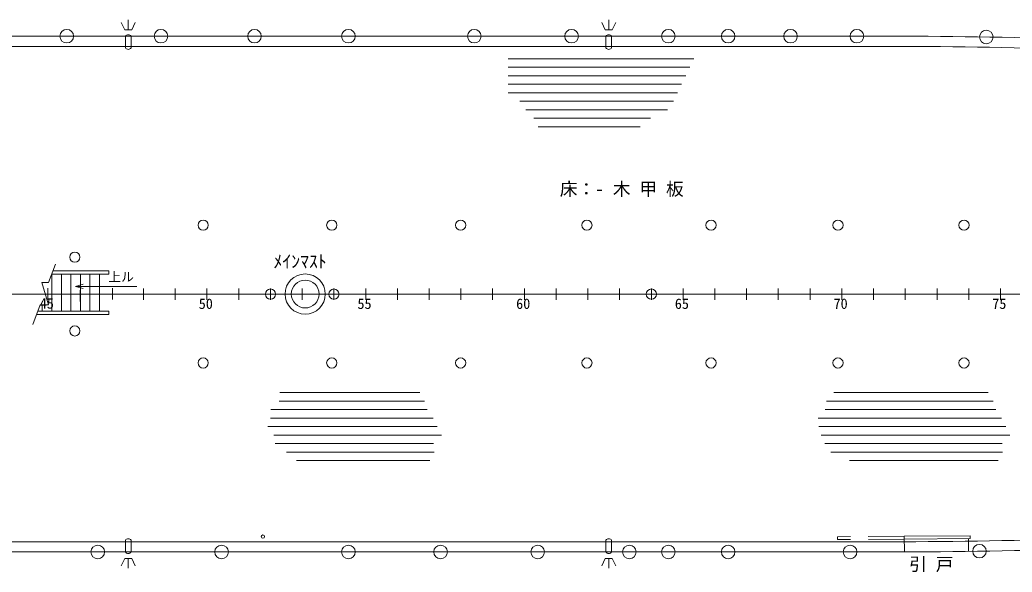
# Model space of a CAD drawing. Units: millimetres, scale not verified. Extents: x -51048 to 51052, y -29701 to 29699.
# Drawn here: x -10253 to 7254, y -4585 to 5155 of the extents above; entities that cross this region are included whole.
import ezdxf
from ezdxf.enums import TextEntityAlignment as Align

# ---------------------------------------------------------------- set-up
doc = ezdxf.new("R2010")
doc.units = ezdxf.units.MM
doc.header["$LTSCALE"] = 100
doc.linetypes.add('USER2', pattern=[9.525, 6.35, -3.175])
for name, color, linetype, lineweight in [('0-2_sunpou', 7, 'Continuous', 18), ('0-3_keijou', 7, 'Continuous', 18), ('0-5_text', 7, 'Continuous', 18), ('0-7_hachi', 7, 'Continuous', 18)]:
    doc.layers.add(name, color=color, linetype=linetype, lineweight=lineweight)
doc.styles.add('ＭＳ ゴシック', font='')
doc.styles.get('ＭＳ ゴシック').set_extended_font_data('MS Gothic')

msp = doc.modelspace()

# ---------------------------------------------------------------- linework, layer by layer
at = {"layer": '0-2_sunpou'}
for p, q in [((-9756.7, 424.7), (-9756.7, 221.6)), ((-9188.1, 390.4), (-9188.1, 187.3)), ((-8619.5, 424.7), (-8619.5, 221.6)), ((-8071.6, 419), (-8071.6, 219)), ((-7511.6, 419), (-7511.6, 219)), ((-6951.6, 419), (-6951.6, 219)), ((-6391.6, 419), (-6391.6, 219)), ((-5831.6, 419), (-5831.6, 219)), ((-5271.6, 419), (-5271.6, 219)), ((-4711.6, 419), (-4711.6, 219)), ((-4151.6, 419), (-4151.6, 219)), ((-3591.6, 419), (-3591.6, 219)), ((-3031.6, 419), (-3031.6, 219)), ((-2471.6, 419), (-2471.6, 219)), ((-1911.6, 419), (-1911.6, 219)), ((-1351.6, 419), (-1351.6, 219)), ((-791.6, 419), (-791.6, 219)), ((-231.6, 419), (-231.6, 219)), ((328.4, 419), (328.4, 219)), ((888.4, 419), (888.4, 219)), ((1448.4, 419), (1448.4, 219)), ((2008.4, 419), (2008.4, 219)), ((2568.4, 419), (2568.4, 219)), ((3128.4, 419), (3128.4, 219)), ((3688.4, 419), (3688.4, 219)), ((4248.4, 419), (4248.4, 219)), ((4808.4, 419), (4808.4, 219)), ((5368.4, 419), (5368.4, 219)), ((5928.4, 419), (5928.4, 219)), ((6488.4, 419), (6488.4, 219)), ((7048.4, 419), (7048.4, 219)), ((-38268.1, 319), (37928.9, 319))]:
    msp.add_line(p, q, dxfattribs=at)
at = {"layer": '0-3_keijou'}
for p, q in [((-8464.3, 5109.4), (-8402.2, 4982)), ((-8340.7, 4982), (-8340.7, 5155.1)), ((-8217.1, 5109.4), (-8279.2, 4982)), ((14, 5109.4), (76.2, 4982)), ((137.6, 4982), (137.6, 5155.1)), ((261.3, 5109.4), (199.1, 4982)), ((-8279.2, 4982), (-8402.2, 4982)), ((199.1, 4982), (76.2, 4982)), ((5122.3, 4867), (-11295.9, 4867)), ((-8390.7, 4660.6), (-8390.7, 4867)), ((-8290.7, 4660.6), (-8290.7, 4867)), ((87.6, 4660.6), (87.6, 4867)), ((187.6, 4660.6), (187.6, 4867)), ((5122.3, 4687), (-11295.9, 4687)), ((-9625.3, 848.5), (-9746.1, 524.7)), ((-9669.9, 729), (-9352.7, 729)), ((-9352.7, 729), (-8680.7, 729)), ((-9692.3, 669), (-9352.7, 669)), ((-9688.7, 669), (-9688.7, 515.2)), ((-9520.7, 669), (-9520.7, 19)), ((-9352.7, 669), (-9352.7, 19)), ((-9352.7, 669), (-8680.7, 669)), ((-9184.7, 669), (-9184.7, 19)), ((-9016.7, 669), (-9016.7, 19)), ((-8848.7, 669), (-8848.7, 19)), ((-9746.1, 524.7), (-9866.1, 524.7)), ((-9866.1, 524.7), (-9746.1, 129.4)), ((-9688.7, 515.2), (-9688.7, 19)), ((-9893.6, 129.4), (-10022, -214.8)), ((-9746.1, 129.4), (-9893.6, 129.4)), ((-9856.7, 121.4), (-9856.7, 19)), ((-8390.7, -4022.5), (-8390.7, -4229)), ((-8290.7, -4022.5), (-8290.7, -4229)), ((87.6, -4022.5), (87.6, -4229)), ((187.6, -4022.5), (187.6, -4229)), ((4174.3, -4010.3), (4174, -3960.3)), ((6511.2, -3944.2), (5351.6, -3952.2)), ((6511.6, -3994.2), (5352, -4002.2)), ((6511.6, -3994.2), (6511.2, -3944.2)), ((5122.3, -4049), (-11295.9, -4049)), ((5122.3, -4229), (-11295.9, -4229)), ((-8464.3, -4471.3), (-8402.2, -4344)), ((-8279.2, -4344), (-8402.2, -4344)), ((-8340.7, -4344), (-8340.7, -4517)), ((-8217.1, -4471.3), (-8279.2, -4344)), ((14, -4471.3), (76.2, -4344)), ((199.1, -4344), (76.2, -4344)), ((137.6, -4344), (137.6, -4517)), ((261.3, -4471.3), (199.1, -4344))]:
    msp.add_line(p, q, dxfattribs=at)
at = {"layer": '0-3_keijou', "linetype": 'USER2'}
for p, q in [((-8680.7, 669), (-8680.7, 729)), ((-8680.7, 19), (-8680.7, -41)), ((5351.6, -3952.2), (4174, -3960.3)), ((5352, -4002.2), (4174.3, -4010.3))]:
    msp.add_line(p, q, dxfattribs=at)
at = {"layer": '0-3_keijou'}
for points in [[(-9934.8, 19), (-9352.7, 19), (-8680.7, 19)], [(-9957.1, -41), (-9352.7, -41), (-8680.7, -41)], [(5353.5, -4228.7), (5351.6, -3952.2), (5353.5, -4228.7)], [(6483.5, -4219.7), (6481.9, -3994.4), (6483.5, -4219.7)]]:
    msp.add_lwpolyline(points, dxfattribs=at)
for centre, radius in [((-9425.7, 4867), 120), ((-7763.6, 4867), 120), ((-6113.4, 4867), 120), ((-4456.4, 4867), 120), ((-2235.4, 4867), 120), ((-518.7, 4867), 120), ((1189, 4867), 120), ((2243.9, 4867), 120), ((3343.9, 4867), 120), ((4514.8, 4867), 120), ((6797.6, 4853), 120), ((-7018.6, 1534.3), 90), ((-4750.2, 1534.3), 90), ((-2476.1, 1534.3), 90), ((-247.6, 1534.3), 90), ((1941.4, 1534.3), 90), ((4181.3, 1534.3), 90), ((6404.6, 1534.3), 90), ((-9282.8, 969.5), 90), ((-5219.1, 319), 355), ((-5219.1, 319), 245), ((-5831.6, 319), 90), ((-4711.6, 319), 90), ((888.4, 319), 90), ((-9282.8, -331.4), 90), ((-7018.6, -896.2), 90), ((-4750.2, -896.2), 90), ((-2476.1, -896.2), 90), ((-247.6, -896.2), 90), ((1941.4, -896.2), 90), ((4181.3, -896.2), 90), ((6404.6, -896.2), 90), ((-5964, -3956.8), 28.8), ((-8878.5, -4229), 120), ((-6693.8, -4229), 120), ((-4456.4, -4229), 120), ((-2830.2, -4229), 120), ((-1116.3, -4229), 120), ((500.6, -4229), 120), ((1189, -4229), 120), ((2243.9, -4229), 120), ((4394.8, -4229), 120), ((6677.6, -4214.9), 120)]:
    msp.add_circle(centre, radius, dxfattribs=at)
for centre, radius, start, end in [((-8340.7, 4833), 60.5, 34.26144, 145.73856), ((137.6, 4833), 60.5, 34.26144, 145.73856), ((5122.3, -95133), 100000, 88.00822, 90), ((-8340.7, 4694.6), 60.5, 214.26144, 325.73856), ((137.6, 4694.6), 60.5, 214.26144, 325.73856), ((5122.3, -95133), 99820, 88.00822, 90), ((-8340.7, -4056.6), 60.5, 34.26144, 145.73856), ((137.6, -4056.6), 60.5, 34.26144, 145.73856), ((5122.3, 95771), 99820, 270, 271.99178), ((5122.3, 95771), 100000, 270, 271.99178), ((-8340.7, -4194.9), 60.5, 214.26144, 325.73856), ((137.6, -4194.9), 60.5, 214.26144, 325.73856)]:
    msp.add_arc(centre, radius, start, end, dxfattribs=at)
at = {"layer": '0-5_text'}
for q in [(-9135, 491.2), (-8186.4, 455), (-9135, 418.8)]:
    msp.add_line((-9270.1, 455), q, dxfattribs=at)
at = {"layer": '0-7_hachi'}
for p, q in [((1640, 4468.7), (-1639, 4468.7)), ((1567.6, 4318.7), (-1639, 4318.7)), ((1495.1, 4168.7), (-1639, 4168.7)), ((1422.7, 4018.7), (-1639, 4018.7)), ((1350.2, 3868.7), (-1639, 3868.7)), ((1277.7, 3718.7), (-1431.9, 3718.7)), ((1173.5, 3568.7), (-1327.9, 3568.7)), ((872.2, 3418.7), (-1186.5, 3418.7)), ((692.3, 3268.7), (-1109.2, 3268.7)), ((-3112, -1567.9), (-5675.9, -1567.9)), ((-3196.7, -1417.9), (-5665.8, -1417.9)), ((6916.9, -1567.9), (3977.6, -1567.9)), ((6832.3, -1417.9), (4107.5, -1417.9)), ((-3064.6, -1717.9), (-5824.1, -1717.9)), ((6964.3, -1717.9), (3952.3, -1717.9)), ((-2960.3, -1867.9), (-5828.2, -1867.9)), ((7068.6, -1867.9), (3833.2, -1867.9)), ((-2887.8, -2017.9), (-5877, -2017.9)), ((7141.1, -2017.9), (3842.3, -2017.9)), ((-2815.4, -2167.9), (-5770.6, -2167.9)), ((7213.5, -2167.9), (3882.8, -2167.9)), ((-2952.7, -2317.9), (-5750, -2317.9)), ((7076.2, -2317.9), (3947.6, -2317.9)), ((-2942.3, -2467.9), (-5548.3, -2467.9)), ((-3020.7, -2617.9), (-5371.3, -2617.9)), ((7086.6, -2467.9), (4057, -2467.9)), ((7008.2, -2617.9), (4385, -2617.9))]:
    msp.add_line(p, q, dxfattribs=at)

# ---------------------------------------------------------------- texts
at = {"layer": '0-2_sunpou', "style": 'ＭＳ ゴシック'}
for s, p in [('45', (-9902.1, 8.2)), ('50', (-7097.1, 2.5)), ('55', (-4297.1, 2.5)), ('60', (-1497.1, 2.5)), ('65', (1302.9, 2.5)), ('70', (4102.9, 2.5)), ('75', (6902.9, 2.5))]:
    msp.add_text(s, height=183.3, dxfattribs=at).set_placement(p, align=Align.BOTTOM_LEFT)
at = {"layer": '0-5_text', "style": 'ＭＳ ゴシック'}
for s, height, p in [('床：- 木 甲 板', 229.1, (-727.1, 1989.4)), ('ﾒｲﾝﾏｽﾄ', 229.1, (-5778, 712.2)), ('上ル', 165, (-8691.6, 492.3)), ('引 戸', 229.1, (5437.2, -4627.6))]:
    msp.add_text(s, height=height, dxfattribs=at).set_placement(p, align=Align.BOTTOM_LEFT)

doc.saveas('drawing.dxf')
